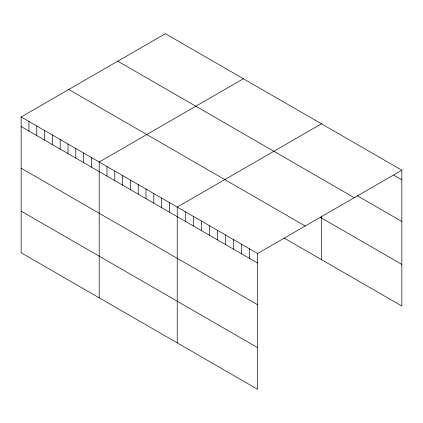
<?xml version="1.0" encoding="UTF-8"?>
<svg xmlns="http://www.w3.org/2000/svg" width="423" height="423" viewBox="0 0 423 423"><rect width="100%" height="100%" fill="white"/><g stroke="black" fill="none" stroke-linecap="round" stroke-linejoin="round"><path stroke-width="0.63" d="M21.15 116.965L257.623 253.493L257.623 389.303L21.15 252.774L21.15 116.965L165.377 33.697L401.85 170.226L401.85 306.035L284.103 238.054M243.415 78.752L99.188 162.02L99.188 297.829M321.448 123.807L177.221 207.074L177.221 342.884M257.623 253.493L401.85 170.226M393.808 175.17L401.85 179.812M357.361 195.78L401.85 221.467M117.784 61.176L354.257 197.7M320.333 217.316L401.85 264.38M68.743 89.486L305.216 226.014M21.15 126.556L257.623 263.08M21.15 168.206L257.623 304.734M21.15 211.125L257.623 347.648M321.448 216.068L321.448 259.616M249.581 248.851L249.581 258.437M241.544 244.208L241.544 253.795M233.501 239.566L233.501 249.158M225.464 234.924L225.464 244.515M217.422 230.281L217.422 239.873M209.38 225.639L209.38 235.23M201.343 221.002L201.343 230.588M193.3 216.359L193.3 225.945M185.263 211.717L185.263 221.303M169.417 202.569L169.417 212.156M161.612 198.064L161.612 207.651M153.813 193.56L153.813 203.146M146.009 189.055L146.009 198.641M138.205 184.544L138.205 194.136M130.4 180.039L130.4 189.631M122.596 175.534L122.596 185.126M114.792 171.029L114.792 180.621M106.987 166.525L106.987 176.116M91.384 157.515L91.384 167.101M83.58 153.01L83.58 162.596M75.775 148.505L75.775 158.091M67.971 144L67.971 153.586M60.166 139.495L60.166 149.081M52.362 134.99L52.362 144.576M44.563 130.485L44.563 140.071M36.759 125.975L36.759 135.566M28.954 121.47L28.954 131.061"/></g></svg>
